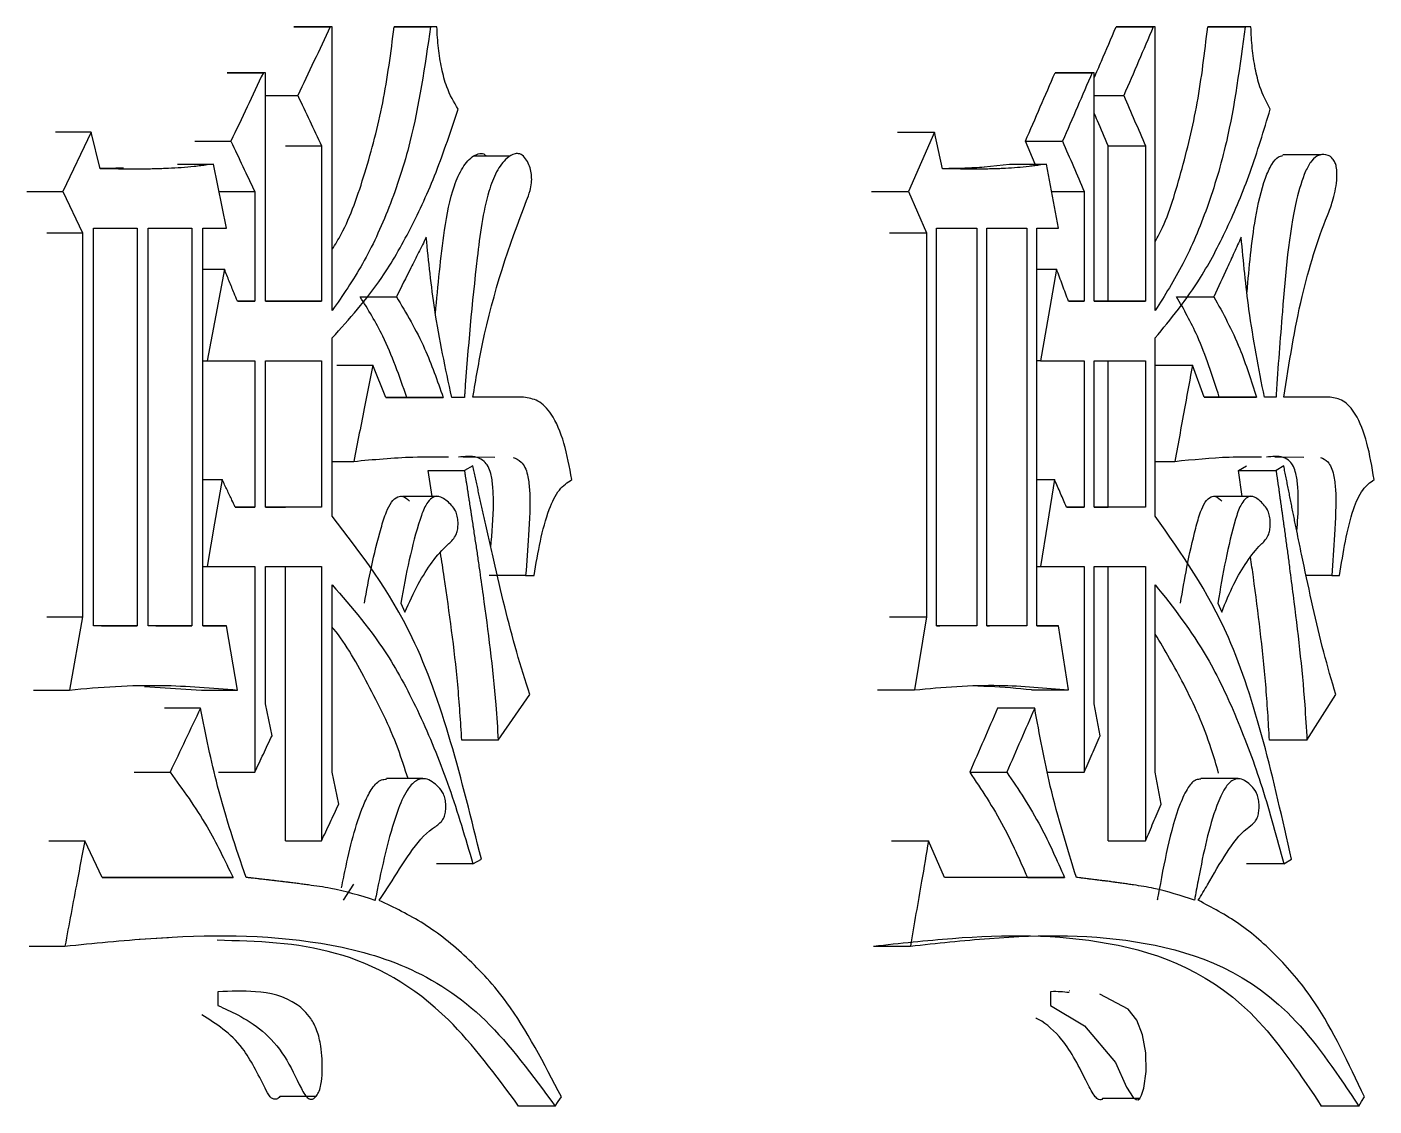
# Model space of a CAD drawing. Header units: millimetres. Extents: x 2451 to 4400, y 944 to 2322.
# Drawn here: x 3336.415 to 3339.601, y 1149.115 to 1151.668 of the extents above; entities that cross this region are included whole.
import ezdxf

# ---------------------------------------------------------------- set-up
doc = ezdxf.new("R2010")
doc.units = ezdxf.units.MM

msp = doc.modelspace()

# ---------------------------------------------------------------- linework, layer by layer
at = {"color": 7, "linetype": 'Continuous', "lineweight": 25}
for p, q in [((3337.0465, 1151.6675), (3337.132, 1151.6675)), ((3337.0516, 1151.6675), (3337.0465, 1151.6675)), ((3337.1371, 1151.6675), (3337.0516, 1151.6675)), ((3337.1371, 1151.6675), (3337.132, 1151.6675)), ((3337.1371, 1150.9969), (3337.1371, 1151.6675)), ((3337.3845, 1151.6676), (3337.2986, 1151.6676)), ((3337.3845, 1151.6676), (3337.3694, 1151.6676)), ((3338.9909, 1151.6676), (3339.079, 1151.6676)), ((3338.9955, 1151.6676), (3338.9909, 1151.6676)), ((3339.0836, 1151.6676), (3338.9955, 1151.6676)), ((3339.0836, 1151.6676), (3339.079, 1151.6676)), ((3339.0836, 1150.9969), (3339.0836, 1151.6676)), ((3339.3097, 1151.6676), (3339.2214, 1151.6676)), ((3339.3097, 1151.6676), (3339.2959, 1151.6676)), ((3336.8939, 1151.5594), (3336.8888, 1151.5594)), ((3336.8889, 1151.5594), (3336.9741, 1151.5594)), ((3336.9793, 1151.5594), (3336.894, 1151.5594)), ((3336.9793, 1151.5594), (3336.9741, 1151.5594)), ((3336.9792, 1151.0185), (3336.9793, 1151.5594)), ((3338.8467, 1151.5594), (3338.9345, 1151.5594)), ((3338.8513, 1151.5594), (3338.8467, 1151.5594)), ((3338.9392, 1151.5594), (3338.8513, 1151.5594)), ((3338.9392, 1151.5594), (3338.9345, 1151.5594)), ((3338.9392, 1151.0185), (3338.9392, 1151.5594)), ((3336.9793, 1151.5053), (3337.0557, 1151.5053)), ((3338.9392, 1151.5053), (3339.0092, 1151.5053)), ((3336.5672, 1151.4187), (3336.4825, 1151.4187)), ((3336.5672, 1151.4187), (3336.4997, 1151.2781)), ((3336.588, 1151.3322), (3336.5672, 1151.4187)), ((3338.4743, 1151.4188), (3338.5617, 1151.4188)), ((3338.5617, 1151.4188), (3338.4997, 1151.2781)), ((3338.5807, 1151.3322), (3338.5617, 1151.4188)), ((3336.8122, 1151.3971), (3336.8974, 1151.3971)), ((3337.0262, 1151.3863), (3337.1117, 1151.3863)), ((3337.1117, 1151.3863), (3337.1117, 1151.0185)), ((3338.7765, 1151.3971), (3338.8642, 1151.3971)), ((3338.7999, 1151.3431), (3338.7765, 1151.3971)), ((3338.9724, 1151.3863), (3339.0604, 1151.3863)), ((3338.9724, 1151.0185), (3338.9724, 1151.3863)), ((3339.0604, 1151.3863), (3339.0604, 1151.0185)), ((3336.7712, 1151.343), (3336.8564, 1151.343)), ((3336.8871, 1151.1916), (3336.8564, 1151.343)), ((3337.5575, 1151.362), (3337.4709, 1151.362)), ((3338.6791, 1151.3368), (3338.7389, 1151.3431)), ((3338.7389, 1151.3431), (3338.8267, 1151.3431)), ((3338.8549, 1151.1916), (3338.8267, 1151.3431)), ((3339.4742, 1151.3648), (3339.3851, 1151.3648)), ((3336.415, 1151.2781), (3336.4997, 1151.2781)), ((3336.4997, 1151.2781), (3336.5465, 1151.1808)), ((3336.8696, 1151.2781), (3336.9537, 1151.2781)), ((3336.9537, 1151.2781), (3336.9537, 1151.0185)), ((3338.4124, 1151.2781), (3338.4997, 1151.2781)), ((3338.4997, 1151.2781), (3338.5426, 1151.1808)), ((3338.8387, 1151.2782), (3338.9158, 1151.2782)), ((3338.9158, 1151.2782), (3338.9158, 1151.0185)), ((3336.4618, 1151.1808), (3336.5465, 1151.1808)), ((3336.5465, 1151.1808), (3336.5465, 1150.2721)), ((3336.5724, 1150.2505), (3336.5724, 1151.1916)), ((3336.5724, 1151.1916), (3336.676, 1151.1916)), ((3336.676, 1151.1916), (3336.676, 1150.2505)), ((3336.7019, 1150.2505), (3336.7019, 1151.1916)), ((3336.7019, 1151.1916), (3336.805, 1151.1916)), ((3336.805, 1151.1916), (3336.805, 1150.2505)), ((3336.8307, 1150.2505), (3336.8307, 1151.1916)), ((3336.8307, 1151.1916), (3336.8871, 1151.1916)), ((3338.5664, 1150.2505), (3338.5664, 1151.1916)), ((3338.5664, 1151.1916), (3338.6614, 1151.1916)), ((3338.6614, 1151.1916), (3338.6614, 1150.2505)), ((3338.6851, 1150.2505), (3338.6851, 1151.1916)), ((3338.6851, 1151.1916), (3338.7796, 1151.1916)), ((3338.7796, 1151.1916), (3338.7796, 1150.2505)), ((3338.8031, 1151.1916), (3338.8549, 1151.1916)), ((3338.8031, 1150.2505), (3338.8031, 1151.1916)), ((3336.8307, 1151.0942), (3336.882, 1151.0942)), ((3338.8031, 1151.0943), (3338.8502, 1151.0943)), ((3336.9537, 1151.0185), (3336.9128, 1151.0185)), ((3336.9128, 1151.0185), (3336.9537, 1151.0185)), ((3337.1117, 1151.0185), (3336.9792, 1151.0185)), ((3336.9792, 1151.0185), (3337.0262, 1151.0185)), ((3337.0262, 1151.0185), (3337.1117, 1151.0185)), ((3338.9158, 1151.0185), (3338.8783, 1151.0185)), ((3338.8783, 1151.0185), (3338.9158, 1151.0185)), ((3339.0604, 1151.0185), (3338.9392, 1151.0185)), ((3338.9392, 1151.0185), (3338.9724, 1151.0185)), ((3338.9724, 1151.0185), (3339.0604, 1151.0185)), ((3337.1371, 1150.5101), (3337.1371, 1150.932)), ((3339.0836, 1150.5101), (3339.0836, 1150.932)), ((3336.8307, 1150.8779), (3336.841, 1150.8779)), ((3336.841, 1150.8779), (3336.9537, 1150.8779)), ((3336.9537, 1150.8779), (3336.9537, 1150.5317)), ((3336.9792, 1150.5317), (3336.9792, 1150.8779)), ((3336.9792, 1150.8779), (3337.1117, 1150.8779)), ((3337.1117, 1150.8779), (3337.1117, 1150.5317)), ((3337.1477, 1150.8671), (3337.2333, 1150.8671)), ((3337.2636, 1150.7913), (3337.2333, 1150.8671)), ((3338.8125, 1150.8779), (3338.8031, 1150.8779)), ((3338.8125, 1150.8779), (3338.9158, 1150.8779)), ((3338.9158, 1150.8779), (3338.9158, 1150.5318)), ((3338.9392, 1150.5318), (3338.9392, 1150.8779)), ((3338.9392, 1150.8779), (3339.0604, 1150.8779)), ((3338.9723, 1150.5318), (3338.9723, 1150.8779)), ((3339.0604, 1150.8779), (3339.0604, 1150.5318)), ((3339.0836, 1150.8671), (3339.1716, 1150.8671)), ((3339.1993, 1150.7914), (3339.1716, 1150.8671)), ((3337.3995, 1150.7913), (3337.2636, 1150.7913)), ((3337.2636, 1150.7913), (3337.3136, 1150.7913)), ((3337.3136, 1150.7913), (3337.3995, 1150.7913)), ((3337.4497, 1150.7913), (3337.4196, 1150.7913)), ((3337.4497, 1150.7913), (3337.4196, 1150.7913)), ((3337.5895, 1150.7914), (3337.4697, 1150.7914)), ((3337.5895, 1150.7914), (3337.5034, 1150.7914)), ((3339.3234, 1150.7914), (3339.1993, 1150.7914)), ((3339.1993, 1150.7914), (3339.2351, 1150.7914)), ((3339.2351, 1150.7914), (3339.3234, 1150.7914)), ((3339.3693, 1150.7914), (3339.3418, 1150.7914)), ((3339.4969, 1150.7914), (3339.3877, 1150.7914)), ((3339.4969, 1150.7914), (3339.4083, 1150.7914)), ((3337.1371, 1150.6399), (3337.1878, 1150.6399)), ((3337.4467, 1150.6508), (3337.5219, 1150.6497)), ((3339.0836, 1150.6399), (3339.1299, 1150.6399)), ((3339.3667, 1150.6508), (3339.4352, 1150.6498)), ((3337.3732, 1150.5569), (3337.3637, 1150.6183)), ((3337.3637, 1150.6183), (3337.4497, 1150.6183)), ((3337.4697, 1150.6291), (3337.4497, 1150.6183)), ((3339.2808, 1150.6183), (3339.2991, 1150.6291)), ((3339.2894, 1150.5569), (3339.2808, 1150.6183)), ((3339.2808, 1150.6183), (3339.3692, 1150.6183)), ((3339.3875, 1150.6291), (3339.3692, 1150.6183)), ((3336.8307, 1150.5966), (3336.8769, 1150.5966)), ((3338.8031, 1150.5967), (3338.8455, 1150.5967)), ((3337.3893, 1150.5569), (3337.3029, 1150.5569)), ((3339.3142, 1150.5569), (3339.2253, 1150.557)), ((3336.9537, 1150.5317), (3336.9076, 1150.5317)), ((3336.9076, 1150.5317), (3336.9537, 1150.5317)), ((3337.1117, 1150.5317), (3336.9792, 1150.5317)), ((3336.9792, 1150.5317), (3337.0262, 1150.5317)), ((3337.1117, 1150.5317), (3337.0262, 1150.5317)), ((3338.9158, 1150.5318), (3338.8736, 1150.5318)), ((3338.8736, 1150.5318), (3338.9158, 1150.5318)), ((3339.0604, 1150.5318), (3338.9392, 1150.5318)), ((3338.9392, 1150.5318), (3338.9723, 1150.5318)), ((3339.0604, 1150.5318), (3338.9723, 1150.5318)), ((3336.8307, 1150.3911), (3336.8409, 1150.3911)), ((3336.8409, 1150.3911), (3336.9537, 1150.3911)), ((3336.9537, 1150.3911), (3336.9537, 1149.9043)), ((3336.9792, 1150.3911), (3337.1117, 1150.3911)), ((3336.9792, 1150.0666), (3336.9792, 1150.3911)), ((3337.0262, 1149.7421), (3337.0262, 1150.3911)), ((3337.1117, 1150.3911), (3337.1117, 1149.7421)), ((3338.8031, 1150.3911), (3338.8125, 1150.3911)), ((3338.8125, 1150.3911), (3338.9158, 1150.3911)), ((3338.9158, 1150.3911), (3338.9158, 1149.9044)), ((3338.9392, 1150.3911), (3339.0604, 1150.3911)), ((3338.9392, 1150.0666), (3338.9392, 1150.3911)), ((3338.9723, 1149.7421), (3338.9723, 1150.3911)), ((3339.0604, 1150.3911), (3339.0604, 1149.7421)), ((3337.5945, 1150.3695), (3337.5084, 1150.3695)), ((3337.5945, 1150.3695), (3337.6143, 1150.3695)), ((3339.5015, 1150.3695), (3339.4409, 1150.3695)), ((3339.5015, 1150.3695), (3339.5196, 1150.3695)), ((3337.1371, 1149.9043), (3337.1371, 1150.3478)), ((3339.0836, 1149.9044), (3339.0836, 1150.3478)), ((3337.2989, 1150.3046), (3337.309, 1150.283)), ((3339.2315, 1150.3047), (3339.2407, 1150.283)), ((3336.4618, 1150.2721), (3336.5465, 1150.2721)), ((3336.5465, 1150.2721), (3336.5153, 1150.099)), ((3338.5426, 1150.2721), (3338.514, 1150.0991)), ((3336.676, 1150.2505), (3336.5724, 1150.2505)), ((3336.5911, 1150.2505), (3336.5724, 1150.2505)), ((3336.5912, 1150.2505), (3336.676, 1150.2505)), ((3336.805, 1150.2505), (3336.7019, 1150.2505)), ((3336.7199, 1150.2505), (3336.7019, 1150.2505)), ((3336.7199, 1150.2505), (3336.805, 1150.2505)), ((3336.8871, 1150.2505), (3336.8307, 1150.2505)), ((3336.8307, 1150.2505), (3336.8871, 1150.2505)), ((3336.9128, 1150.099), (3336.8871, 1150.2505)), ((3338.6614, 1150.2505), (3338.5664, 1150.2505)), ((3338.5664, 1150.2505), (3338.5739, 1150.2505)), ((3338.6614, 1150.2505), (3338.5739, 1150.2505)), ((3338.7796, 1150.2505), (3338.6851, 1150.2505)), ((3338.6851, 1150.2505), (3338.6919, 1150.2505)), ((3338.7796, 1150.2505), (3338.6919, 1150.2505)), ((3338.8548, 1150.2505), (3338.8031, 1150.2505)), ((3338.8031, 1150.2505), (3338.8548, 1150.2505)), ((3338.8783, 1150.0991), (3338.8548, 1150.2505)), ((3336.4306, 1150.099), (3336.5153, 1150.099)), ((3336.6931, 1150.1073), (3336.8275, 1150.099)), ((3336.8275, 1150.099), (3336.9128, 1150.099)), ((3338.4267, 1150.0991), (3338.514, 1150.0991)), ((3338.7905, 1150.0991), (3338.8783, 1150.0991)), ((3337.5296, 1149.9801), (3337.6044, 1150.0882)), ((3339.4423, 1149.9801), (3339.5105, 1150.0883)), ((3336.8255, 1150.0558), (3336.7404, 1150.0558)), ((3338.7984, 1150.0558), (3338.7107, 1150.0558)), ((3337.5296, 1149.9801), (3337.4436, 1149.9801)), ((3339.4423, 1149.9801), (3339.3538, 1149.9801)), ((3336.8684, 1149.9043), (3336.9537, 1149.9043)), ((3337.3517, 1149.8893), (3337.2654, 1149.8893)), ((3339.2799, 1149.8894), (3339.191, 1149.8894)), ((3336.4669, 1149.7421), (3336.5516, 1149.7421)), ((3336.5932, 1149.6555), (3336.5516, 1149.7421)), ((3338.46, 1149.7421), (3338.5473, 1149.7421)), ((3338.5854, 1149.6556), (3338.5473, 1149.7421)), ((3337.4697, 1149.688), (3337.4897, 1149.6988)), ((3339.3875, 1149.688), (3339.4058, 1149.6988)), ((3336.9025, 1149.6555), (3336.5932, 1149.6555)), ((3336.5932, 1149.6555), (3336.8173, 1149.6555)), ((3336.8173, 1149.6555), (3336.9025, 1149.6555)), ((3338.8689, 1149.6556), (3338.5854, 1149.6556)), ((3338.7811, 1149.6556), (3338.5854, 1149.6556)), ((3338.7812, 1149.6556), (3338.8689, 1149.6556)), ((3337.1877, 1149.6393), (3337.1628, 1149.6015)), ((3336.4201, 1149.4932), (3336.5048, 1149.4932)), ((3336.7501, 1149.5131), (3336.6801, 1149.5089)), ((3338.4171, 1149.4932), (3338.5044, 1149.4932)), ((3336.8666, 1149.3851), (3336.8666, 1149.3526)), ((3336.9146, 1149.3869), (3336.9141, 1149.3869)), ((3338.836, 1149.3851), (3338.836, 1149.3526)), ((3338.8806, 1149.387), (3338.88, 1149.387)), ((3337.0141, 1149.1384), (3337.1, 1149.1384)), ((3337.6641, 1149.1148), (3337.5779, 1149.1148)), ((3338.9595, 1149.1333), (3339.048, 1149.1333)), ((3339.5649, 1149.1148), (3339.4763, 1149.1148))]:
    msp.add_line(p, q, dxfattribs=at)
at = {"color": 7, "linetype": 'Continuous', "lineweight": 25, "flags": 128}
for points in [[(3337.2836, 1151.6676), (3337.3121, 1151.6676), (3337.3408, 1151.6676), (3337.3694, 1151.6676)], [(3337.2986, 1151.6676), (3337.2935, 1151.6676), (3337.2902, 1151.6676), (3337.2869, 1151.6676), (3337.2836, 1151.6676)], [(3339.2076, 1151.6676), (3339.2371, 1151.6676), (3339.2959, 1151.6676)], [(3339.2214, 1151.6676), (3339.2167, 1151.6676), (3339.2137, 1151.6676), (3339.2106, 1151.6676), (3339.2076, 1151.6676)], [(3338.4553, 1151.1808), (3338.4989, 1151.1808), (3338.5426, 1151.1808)], [(3338.5426, 1151.1808), (3338.5426, 1150.7265), (3338.5426, 1150.2721)], [(3336.882, 1151.0942), (3336.8615, 1150.9861), (3336.841, 1150.8779)], [(3338.8502, 1151.0943), (3338.8314, 1150.9861), (3338.8125, 1150.8779)], [(3336.8769, 1150.5966), (3336.8589, 1150.4939), (3336.8409, 1150.3911)], [(3338.8455, 1150.5967), (3338.829, 1150.4939), (3338.8125, 1150.3911)], [(3338.4553, 1150.2721), (3338.4771, 1150.2721), (3338.4989, 1150.2721), (3338.5208, 1150.2721), (3338.5426, 1150.2721)], [(3336.9946, 1149.9909), (3336.9869, 1150.0287), (3336.9792, 1150.0666)], [(3338.9532, 1149.9909), (3338.9462, 1150.0288), (3338.9392, 1150.0666)], [(3336.6685, 1149.9043), (3336.6899, 1149.9043), (3336.7114, 1149.9043), (3336.7535, 1149.9043)], [(3337.1523, 1149.8286), (3337.1447, 1149.8665), (3337.1371, 1149.9043)], [(3338.6448, 1149.9043), (3338.6669, 1149.9043), (3338.689, 1149.9043), (3338.7324, 1149.9043)], [(3338.8279, 1149.9044), (3338.8501, 1149.9044), (3338.8723, 1149.9044), (3338.9158, 1149.9044)], [(3339.0975, 1149.8286), (3339.0905, 1149.8665), (3339.0836, 1149.9044)], [(3337.0262, 1149.7421), (3337.0476, 1149.7421), (3337.0689, 1149.7421), (3337.0903, 1149.7421), (3337.1117, 1149.7421)], [(3338.9723, 1149.7421), (3338.9946, 1149.7421), (3339.0168, 1149.7421), (3339.0604, 1149.7421)], [(3337.4697, 1149.688), (3337.4342, 1149.688), (3337.409, 1149.688), (3337.3837, 1149.688)], [(3339.3875, 1149.688), (3339.351, 1149.688), (3339.3251, 1149.688), (3339.2991, 1149.688)], [(3338.836, 1149.3526), (3338.9162, 1149.3044), (3338.9892, 1149.2178), (3339.0156, 1149.1591), (3339.0312, 1149.1352), (3339.0386, 1149.13), (3339.043, 1149.1298), (3339.0472, 1149.1329), (3339.0514, 1149.1402), (3339.0565, 1149.1571), (3339.0617, 1149.1963), (3339.0611, 1149.2406), (3339.0531, 1149.2836), (3339.0396, 1149.3177), (3339.0196, 1149.3442), (3338.9524, 1149.3794), (3338.9524, 1149.3794)], [(3337.6641, 1149.1148), (3337.6715, 1149.1255), (3337.6789, 1149.1363)], [(3339.5649, 1149.1148), (3339.5717, 1149.1256), (3339.5784, 1149.1363)]]:
    msp.add_lwpolyline(points, dxfattribs=at)
at = {"color": 7, "linetype": 'Continuous', "lineweight": 25}
for points, knots in [([(3337.132, 1151.6675), (3337.1193, 1151.6405), (3337.0939, 1151.5864), (3337.0685, 1151.5323), (3337.0557, 1151.5053)], [0, 0, 0, 0, 0.499999, 1, 1, 1, 1]), ([(3337.3694, 1151.6676), (3337.356, 1151.5747), (3337.334, 1151.4227), (3337.2734, 1151.2385), (3337.2111, 1151.1036), (3337.1616, 1151.0323), (3337.1371, 1150.9969)], [0, 0, 0, 0, 0.347456, 0.568585, 0.785979, 1, 1, 1, 1]), ([(3337.1371, 1151.1415), (3337.1443, 1151.1532), (3337.1756, 1151.2038), (3337.2161, 1151.3224), (3337.26, 1151.4864), (3337.2757, 1151.6069), (3337.2836, 1151.6676)], [0, 0, 0, 0, 0.089873, 0.388521, 0.692316, 1, 1, 1, 1]), ([(3337.4346, 1151.4729), (3337.425, 1151.4894), (3337.4089, 1151.5169), (3337.3953, 1151.5693), (3337.3872, 1151.6172), (3337.3854, 1151.6507), (3337.3845, 1151.6676)], [0, 0, 0, 0, 0.330678, 0.55099, 0.77457, 1, 1, 1, 1]), ([(3338.9392, 1151.5471), (3338.9448, 1151.5602), (3338.9621, 1151.6004), (3338.9793, 1151.6405), (3338.9909, 1151.6676)], [0, 0, 0, 0, 0.326762, 1, 1, 1, 1]), ([(3339.079, 1151.6676), (3339.0673, 1151.6405), (3339.0441, 1151.5865), (3339.0208, 1151.5324), (3339.0092, 1151.5053)], [0, 0, 0, 0, 0.5, 1, 1, 1, 1]), ([(3339.2959, 1151.6676), (3339.2837, 1151.5747), (3339.2636, 1151.4227), (3339.2082, 1151.2385), (3339.1513, 1151.1037), (3339.106, 1151.0323), (3339.0836, 1150.9969)], [0, 0, 0, 0, 0.347456, 0.568585, 0.785979, 1, 1, 1, 1]), ([(3339.0836, 1151.1598), (3339.0868, 1151.1656), (3339.1118, 1151.2107), (3339.1458, 1151.3228), (3339.1862, 1151.4863), (3339.2004, 1151.6069), (3339.2076, 1151.6676)], [0, 0, 0, 0, 0.046421, 0.359328, 0.677626, 1, 1, 1, 1]), ([(3339.3555, 1151.4729), (3339.3467, 1151.4894), (3339.332, 1151.517), (3339.3196, 1151.5694), (3339.3122, 1151.6172), (3339.3106, 1151.6507), (3339.3097, 1151.6676)], [0, 0, 0, 0, 0.330678, 0.55099, 0.77457, 1, 1, 1, 1]), ([(3336.9741, 1151.5594), (3336.9614, 1151.5323), (3336.9358, 1151.4782), (3336.9102, 1151.4242), (3336.8974, 1151.3971)], [0, 0, 0, 0, 0.499999, 1, 1, 1, 1]), ([(3338.7765, 1151.3971), (3338.7882, 1151.4242), (3338.8116, 1151.4783), (3338.835, 1151.5324), (3338.8467, 1151.5594)], [0, 0, 0, 0, 0.499999, 1, 1, 1, 1]), ([(3338.9345, 1151.5594), (3338.9228, 1151.5324), (3338.8994, 1151.4783), (3338.876, 1151.4242), (3338.8642, 1151.3971)], [0, 0, 0, 0, 0.5, 1, 1, 1, 1]), ([(3337.0557, 1151.5053), (3337.0651, 1151.4855), (3337.0837, 1151.4458), (3337.1024, 1151.4061), (3337.1117, 1151.3863)], [0, 0, 0, 0, 0.5, 1, 1, 1, 1]), ([(3339.0092, 1151.5053), (3339.0177, 1151.4855), (3339.0348, 1151.4458), (3339.0519, 1151.4062), (3339.0604, 1151.3863)], [0, 0, 0, 0, 0.500001, 1, 1, 1, 1]), ([(3337.1371, 1150.932), (3337.1772, 1150.9765), (3337.2437, 1151.0504), (3337.3236, 1151.1889), (3337.3846, 1151.322), (3337.4179, 1151.4224), (3337.4346, 1151.4729)], [0, 0, 0, 0, 0.3338091, 0.553089, 0.7752188, 1, 1, 1, 1]), ([(3339.0836, 1150.932), (3339.1203, 1150.9766), (3339.1811, 1151.0504), (3339.2541, 1151.1889), (3339.3099, 1151.3221), (3339.3402, 1151.4224), (3339.3555, 1151.4729)], [0, 0, 0, 0, 0.333809, 0.553089, 0.775219, 1, 1, 1, 1]), ([(3338.9724, 1151.3863), (3338.9638, 1151.4062), (3338.9528, 1151.4319), (3338.9417, 1151.4577), (3338.9392, 1151.4636)], [0, 0, 0, 0, 0.770201, 1, 1, 1, 1]), ([(3336.8974, 1151.3971), (3336.9068, 1151.3773), (3336.9256, 1151.3376), (3336.9443, 1151.298), (3336.9537, 1151.2781)], [0, 0, 0, 0, 0.4999996, 1, 1, 1, 1]), ([(3337.3813, 1150.9901), (3337.3873, 1151.0559), (3337.3968, 1151.159), (3337.4183, 1151.2786), (3337.4446, 1151.3368), (3337.4666, 1151.3615), (3337.4851, 1151.3688), (3337.4959, 1151.3683), (3337.5007, 1151.3632), (3337.5018, 1151.362)], [0, 0, 0, 0, 0.408456, 0.640664, 0.758053, 0.875774, 0.935445, 0.984313, 1, 1, 1, 1]), ([(3338.8642, 1151.3971), (3338.8728, 1151.3773), (3338.89, 1151.3376), (3338.9072, 1151.298), (3338.9158, 1151.2782)], [0, 0, 0, 0, 0.500001, 1, 1, 1, 1]), ([(3336.8564, 1151.343), (3336.8462, 1151.3417), (3336.831, 1151.3397), (3336.7954, 1151.3356), (3336.7673, 1151.3336), (3336.7418, 1151.3325), (3336.7342, 1151.3322), (3336.7265, 1151.332), (3336.7188, 1151.3318), (3336.7111, 1151.3316), (3336.7035, 1151.3314), (3336.6958, 1151.3313), (3336.6856, 1151.3313), (3336.6753, 1151.3312), (3336.6651, 1151.3312), (3336.6574, 1151.3313), (3336.651, 1151.3313), (3336.6458, 1151.3314), (3336.6407, 1151.3314), (3336.6356, 1151.3315), (3336.6305, 1151.3315), (3336.6266, 1151.3316), (3336.6228, 1151.3316), (3336.6189, 1151.3317), (3336.6151, 1151.3318), (3336.6112, 1151.3318), (3336.6074, 1151.3319), (3336.6035, 1151.3319), (3336.5997, 1151.332), (3336.5945, 1151.3321), (3336.5906, 1151.3322), (3336.588, 1151.3322)], [0, 0, 0, 0, 0.114246, 0.171369, 0.39989, 0.428452, 0.457013, 0.485575, 0.514136, 0.542697, 0.571259, 0.59982, 0.628382, 0.685505, 0.714066, 0.742627, 0.771189, 0.785469, 0.79975, 0.828312, 0.842592, 0.856873, 0.871154, 0.885434, 0.899715, 0.913996, 0.928276, 0.942557, 0.956838, 0.971119, 1, 1, 1, 1]), ([(3337.4697, 1150.7914), (3337.4768, 1150.8339), (3337.505, 1151.0021), (3337.5586, 1151.1598), (3337.6047, 1151.2771), (3337.6088, 1151.2973), (3337.6089, 1151.3148), (3337.6062, 1151.331), (3337.6007, 1151.3466), (3337.5922, 1151.3603), (3337.5811, 1151.3683), (3337.5665, 1151.3684), (3337.5469, 1151.3563), (3337.5246, 1151.3269), (3337.4958, 1151.2497), (3337.4723, 1151.0685), (3337.4578, 1150.905), (3337.4499, 1150.7944), (3337.4497, 1150.7913)], [0, 0, 0, 0, 0.099165, 0.391823, 0.413047, 0.4272, 0.439104, 0.450968, 0.464473, 0.480605, 0.498238, 0.5147, 0.543399, 0.586336, 0.629267, 0.752496, 0.993107, 1, 1, 1, 1]), ([(3338.8267, 1151.3431), (3338.8175, 1151.3417), (3338.8036, 1151.3397), (3338.7714, 1151.3357), (3338.7459, 1151.3337), (3338.7228, 1151.3326), (3338.7158, 1151.3323), (3338.7088, 1151.332), (3338.7019, 1151.3318), (3338.6926, 1151.3316), (3338.6833, 1151.3314), (3338.674, 1151.3313), (3338.6671, 1151.3313), (3338.6601, 1151.3313), (3338.6531, 1151.3313), (3338.6461, 1151.3313), (3338.6403, 1151.3313), (3338.6357, 1151.3314), (3338.6322, 1151.3314), (3338.6287, 1151.3314), (3338.6252, 1151.3315), (3338.6217, 1151.3315), (3338.6182, 1151.3316), (3338.6147, 1151.3316), (3338.61, 1151.3317), (3338.6054, 1151.3318), (3338.6007, 1151.3319), (3338.5972, 1151.3319), (3338.5937, 1151.332), (3338.5902, 1151.3321), (3338.5859, 1151.3321), (3338.5827, 1151.3322), (3338.5807, 1151.3322)], [0, 0, 0, 0, 0.113118, 0.169677, 0.395941, 0.424221, 0.4525, 0.480779, 0.509059, 0.537338, 0.593897, 0.622177, 0.650456, 0.678735, 0.707015, 0.735294, 0.763573, 0.777713, 0.791853, 0.805993, 0.820132, 0.834272, 0.848412, 0.862551, 0.876691, 0.90497, 0.91911, 0.93325, 0.947389, 0.961529, 0.975669, 1, 1, 1, 1]), ([(3339.3008, 1151.0405), (3339.3058, 1151.0992), (3339.3139, 1151.1938), (3339.3372, 1151.2955), (3339.3577, 1151.3426), (3339.3725, 1151.3607), (3339.3818, 1151.3627), (3339.3852, 1151.3634)], [0, 0, 0, 0, 0.454474, 0.731259, 0.84685, 0.944624, 1, 1, 1, 1]), ([(3339.3877, 1150.7914), (3339.4003, 1150.8726), (3339.4242, 1151.0271), (3339.4714, 1151.1744), (3339.5047, 1151.2568), (3339.5122, 1151.2922), (3339.5137, 1151.3211), (3339.5124, 1151.3361), (3339.5086, 1151.3484), (3339.5019, 1151.3584), (3339.4896, 1151.3663), (3339.4722, 1151.3667), (3339.4533, 1151.3534), (3339.4337, 1151.3176), (3339.4008, 1151.204), (3339.3863, 1151.0181), (3339.3734, 1150.8615), (3339.3695, 1150.7937), (3339.3693, 1150.7914)], [0, 0, 0, 0, 0.188824, 0.359425, 0.391174, 0.431004, 0.443042, 0.4552, 0.463942, 0.475035, 0.493349, 0.52466, 0.556942, 0.585534, 0.64557, 0.848774, 0.994709, 1, 1, 1, 1]), ([(3336.6437, 1151.3338), (3336.6272, 1151.3332), (3336.609, 1151.3326), (3336.5899, 1151.3325), (3336.5879, 1151.3324)], [0, 0, 0, 0, 0.900372, 1, 1, 1, 1]), ([(3338.6794, 1151.3357), (3338.6717, 1151.3352), (3338.6521, 1151.3338), (3338.6136, 1151.3324), (3338.5909, 1151.3323), (3338.5817, 1151.3322)], [0, 0, 0, 0, 0.27763, 0.704747, 1, 1, 1, 1]), ([(3337.3593, 1151.17), (3337.3533, 1151.1579), (3337.3412, 1151.1338), (3337.3177, 1151.0869), (3337.3003, 1151.0521), (3337.2888, 1151.0293)], [0, 0, 0, 0, 0.25711, 0.51422, 1, 1, 1, 1]), ([(3337.4196, 1150.7913), (3337.4049, 1150.8598), (3337.3786, 1150.9823), (3337.3653, 1151.1125), (3337.3593, 1151.17)], [0, 0, 0, 0, 0.5585499, 1, 1, 1, 1]), ([(3339.2868, 1151.17), (3339.2812, 1151.1579), (3339.2702, 1151.1338), (3339.2488, 1151.087), (3339.2328, 1151.0521), (3339.2223, 1151.0294)], [0, 0, 0, 0, 0.25711, 0.51422, 1, 1, 1, 1]), ([(3339.3418, 1150.7914), (3339.3284, 1150.8598), (3339.3044, 1150.9824), (3339.2922, 1151.1125), (3339.2868, 1151.17)], [0, 0, 0, 0, 0.55855, 1, 1, 1, 1]), ([(3336.9128, 1151.0185), (3336.9102, 1151.0248), (3336.9038, 1151.0406), (3336.8935, 1151.0658), (3336.8859, 1151.0848), (3336.882, 1151.0942)], [0, 0, 0, 0, 0.250001, 0.625, 1, 1, 1, 1]), ([(3338.8783, 1151.0185), (3338.8736, 1151.0312), (3338.8642, 1151.0564), (3338.8548, 1151.0816), (3338.8502, 1151.0943)], [0, 0, 0, 0, 0.500001, 1, 1, 1, 1]), ([(3337.2031, 1151.0293), (3337.2103, 1151.0293), (3337.2248, 1151.0293), (3337.2533, 1151.0293), (3337.2747, 1151.0293), (3337.2888, 1151.0293)], [0, 0, 0, 0, 0.2525093, 0.5050093, 1, 1, 1, 1]), ([(3337.3136, 1150.7913), (3337.2959, 1150.8416), (3337.2645, 1150.9306), (3337.2217, 1150.9994), (3337.2031, 1151.0293)], [0, 0, 0, 0, 0.56494, 1, 1, 1, 1]), ([(3337.2888, 1151.0293), (3337.3122, 1150.9902), (3337.3543, 1150.9197), (3337.3856, 1150.8309), (3337.3995, 1150.7913)], [0, 0, 0, 0, 0.5551112, 1, 1, 1, 1]), ([(3339.1341, 1151.0293), (3339.1415, 1151.0293), (3339.1564, 1151.0293), (3339.1858, 1151.0293), (3339.2078, 1151.0293), (3339.2223, 1151.0293)], [0, 0, 0, 0, 0.252509, 0.505009, 1, 1, 1, 1]), ([(3339.2351, 1150.7914), (3339.2189, 1150.8417), (3339.1902, 1150.9306), (3339.1511, 1150.9994), (3339.1341, 1151.0293)], [0, 0, 0, 0, 0.5649403, 1, 1, 1, 1]), ([(3339.2223, 1151.0293), (3339.2437, 1150.9902), (3339.2821, 1150.9198), (3339.3107, 1150.8309), (3339.3234, 1150.7914)], [0, 0, 0, 0, 0.555111, 1, 1, 1, 1]), ([(3337.2333, 1150.8671), (3337.227, 1150.8357), (3337.2163, 1150.7821), (3337.2011, 1150.7064), (3337.1922, 1150.6621), (3337.1878, 1150.6399)], [0, 0, 0, 0, 0.414509, 0.7072526, 1, 1, 1, 1]), ([(3339.1716, 1150.8671), (3339.1658, 1150.8357), (3339.156, 1150.7822), (3339.1421, 1150.7064), (3339.134, 1150.6621), (3339.1299, 1150.6399)], [0, 0, 0, 0, 0.414509, 0.707253, 1, 1, 1, 1]), ([(3337.7037, 1150.5966), (3337.6984, 1150.6262), (3337.6878, 1150.6844), (3337.6596, 1150.7512), (3337.6244, 1150.7868), (3337.601, 1150.7898), (3337.5895, 1150.7914)], [0, 0, 0, 0, 0.291567, 0.574035, 0.788626, 1, 1, 1, 1]), ([(3339.601, 1150.5967), (3339.5962, 1150.6262), (3339.5866, 1150.6844), (3339.5609, 1150.7512), (3339.5287, 1150.7868), (3339.5074, 1150.7899), (3339.4969, 1150.7914)], [0, 0, 0, 0, 0.291567, 0.574035, 0.788626, 1, 1, 1, 1]), ([(3337.1878, 1150.6399), (3337.2345, 1150.6443), (3337.3095, 1150.6513), (3337.3839, 1150.6508), (3337.4119, 1150.6506)], [0, 0, 0, 0, 0.623723, 1, 1, 1, 1]), ([(3337.5122, 1150.4358), (3337.5152, 1150.4709), (3337.5194, 1150.5189), (3337.5176, 1150.5783), (3337.5135, 1150.6085), (3337.5059, 1150.6289), (3337.4947, 1150.6429), (3337.4711, 1150.6539), (3337.4505, 1150.6515), (3337.4359, 1150.6498)], [0, 0, 0, 0, 0.312499, 0.427886, 0.522756, 0.584075, 0.645392, 0.74882, 1, 1, 1, 1]), ([(3337.5649, 1150.6491), (3337.5715, 1150.6466), (3337.5817, 1150.6428), (3337.5933, 1150.6266), (3337.6005, 1150.6042), (3337.6067, 1150.5495), (3337.6013, 1150.4689), (3337.5967, 1150.4012), (3337.5945, 1150.3695)], [0, 0, 0, 0, 0.12079, 0.187477, 0.254407, 0.362664, 0.701018, 1, 1, 1, 1]), ([(3339.1299, 1150.6399), (3339.1728, 1150.6443), (3339.2413, 1150.6513), (3339.3093, 1150.6508), (3339.3348, 1150.6506)], [0, 0, 0, 0, 0.6252274, 1, 1, 1, 1]), ([(3339.4184, 1150.4746), (3339.4201, 1150.4968), (3339.4227, 1150.532), (3339.4213, 1150.5783), (3339.4175, 1150.6085), (3339.4106, 1150.6289), (3339.4004, 1150.6429), (3339.3788, 1150.6539), (3339.36, 1150.6515), (3339.3467, 1150.6498)], [0, 0, 0, 0, 0.223428, 0.353766, 0.460927, 0.53019, 0.599453, 0.71628, 1, 1, 1, 1]), ([(3339.4744, 1150.6492), (3339.4804, 1150.6467), (3339.4897, 1150.6429), (3339.5003, 1150.6267), (3339.5069, 1150.6044), (3339.5126, 1150.5501), (3339.5077, 1150.4695), (3339.5035, 1150.4017), (3339.5015, 1150.3695)], [0, 0, 0, 0, 0.120528, 0.187177, 0.25408, 0.361766, 0.697149, 1, 1, 1, 1]), ([(3337.4497, 1150.6183), (3337.4501, 1150.6156), (3337.4509, 1150.6103), (3337.4521, 1150.6024), (3337.4534, 1150.5945), (3337.455, 1150.5839), (3337.4567, 1150.5733), (3337.4583, 1150.5627), (3337.4595, 1150.5547), (3337.4612, 1150.5441), (3337.4628, 1150.5335), (3337.4645, 1150.5229), (3337.4657, 1150.515), (3337.4673, 1150.5044), (3337.4689, 1150.4938), (3337.4709, 1150.4805), (3337.4729, 1150.4672), (3337.4753, 1150.4513), (3337.4785, 1150.43), (3337.4816, 1150.4088), (3337.487, 1150.3715), (3337.5025, 1150.2592), (3337.5206, 1150.1243), (3337.5279, 1150.0082), (3337.5296, 1149.9801)], [0, 0, 0, 0, 0.012619, 0.025237, 0.037856, 0.050474, 0.075711, 0.08833, 0.100948, 0.113567, 0.138804, 0.151422, 0.164041, 0.176659, 0.201896, 0.214515, 0.239752, 0.264989, 0.290226, 0.3407, 0.365937, 0.466887, 0.870929, 1, 1, 1, 1]), ([(3337.6044, 1150.0882), (3337.5938, 1150.1214), (3337.5613, 1150.2229), (3337.5338, 1150.3417), (3337.5137, 1150.4292), (3337.5095, 1150.4477), (3337.5053, 1150.4662), (3337.5017, 1150.4824), (3337.4986, 1150.4964), (3337.4971, 1150.5033), (3337.495, 1150.5126), (3337.493, 1150.5219), (3337.4909, 1150.5312), (3337.4894, 1150.5382), (3337.4874, 1150.5475), (3337.4853, 1150.5568), (3337.4833, 1150.5661), (3337.4818, 1150.5731), (3337.4798, 1150.5824), (3337.4778, 1150.5918), (3337.4757, 1150.6011), (3337.4742, 1150.6081), (3337.4722, 1150.6174), (3337.4707, 1150.6244), (3337.4697, 1150.6291)], [0, 0, 0, 0, 0.194919, 0.596792, 0.647185, 0.672381, 0.697577, 0.74797, 0.760568, 0.773166, 0.785764, 0.81096, 0.823558, 0.836156, 0.848754, 0.873951, 0.886549, 0.899147, 0.911745, 0.936941, 0.949539, 0.962137, 0.974736, 1, 1, 1, 1]), ([(3339.3692, 1150.6183), (3339.3696, 1150.6157), (3339.3704, 1150.6104), (3339.3715, 1150.6024), (3339.3726, 1150.5945), (3339.3741, 1150.5839), (3339.3757, 1150.5733), (3339.3772, 1150.5627), (3339.3783, 1150.5548), (3339.3798, 1150.5442), (3339.3813, 1150.5336), (3339.3828, 1150.523), (3339.3839, 1150.515), (3339.3854, 1150.5044), (3339.3868, 1150.4938), (3339.3887, 1150.4805), (3339.3905, 1150.4673), (3339.3927, 1150.4513), (3339.3956, 1150.4301), (3339.3984, 1150.4088), (3339.4033, 1150.3715), (3339.4175, 1150.2593), (3339.434, 1150.1243), (3339.4407, 1150.0082), (3339.4423, 1149.9801)], [0, 0, 0, 0, 0.012619, 0.025237, 0.037856, 0.050474, 0.075711, 0.08833, 0.100948, 0.113567, 0.138804, 0.151422, 0.164041, 0.176659, 0.201896, 0.214515, 0.239752, 0.264989, 0.290226, 0.3407, 0.365937, 0.466887, 0.870929, 1, 1, 1, 1]), ([(3339.5105, 1150.0883), (3339.5008, 1150.1214), (3339.4711, 1150.2229), (3339.4461, 1150.3418), (3339.4277, 1150.4292), (3339.4239, 1150.4477), (3339.4201, 1150.4662), (3339.4168, 1150.4825), (3339.414, 1150.4964), (3339.4125, 1150.5034), (3339.4107, 1150.5127), (3339.4088, 1150.522), (3339.4069, 1150.5313), (3339.4055, 1150.5382), (3339.4037, 1150.5475), (3339.4018, 1150.5569), (3339.4, 1150.5662), (3339.3986, 1150.5732), (3339.3968, 1150.5825), (3339.3949, 1150.5918), (3339.3931, 1150.6011), (3339.3917, 1150.6081), (3339.3898, 1150.6174), (3339.3885, 1150.6245), (3339.3875, 1150.6291)], [0, 0, 0, 0, 0.194919, 0.596792, 0.647185, 0.672381, 0.697577, 0.74797, 0.760568, 0.773166, 0.785764, 0.81096, 0.823558, 0.836156, 0.848754, 0.873951, 0.886549, 0.899147, 0.911745, 0.936941, 0.949539, 0.962137, 0.974736, 1, 1, 1, 1]), ([(3336.9076, 1150.5317), (3336.9051, 1150.5371), (3336.8987, 1150.5507), (3336.8884, 1150.5723), (3336.8807, 1150.5885), (3336.8769, 1150.5966)], [0, 0, 0, 0, 0.250001, 0.625, 1, 1, 1, 1]), ([(3337.6143, 1150.3695), (3337.6237, 1150.4246), (3337.6366, 1150.5006), (3337.6725, 1150.5764), (3337.6934, 1150.59), (3337.7037, 1150.5966)], [0, 0, 0, 0, 0.572071, 0.789697, 1, 1, 1, 1]), ([(3338.8736, 1150.5318), (3338.8689, 1150.5426), (3338.8595, 1150.5642), (3338.8501, 1150.5858), (3338.8455, 1150.5967)], [0, 0, 0, 0, 0.500001, 1, 1, 1, 1]), ([(3339.5196, 1150.3695), (3339.5281, 1150.4246), (3339.5398, 1150.5006), (3339.5726, 1150.5764), (3339.5917, 1150.59), (3339.601, 1150.5967)], [0, 0, 0, 0, 0.5720712, 0.7896972, 1, 1, 1, 1]), ([(3337.2132, 1150.3046), (3337.2184, 1150.333), (3337.2297, 1150.3937), (3337.2475, 1150.4656), (3337.2632, 1150.5177), (3337.2765, 1150.5448), (3337.2905, 1150.5568), (3337.306, 1150.5583), (3337.3148, 1150.5505), (3337.3201, 1150.5459)], [0, 0, 0, 0, 0.2520478, 0.5373072, 0.6651254, 0.7544799, 0.8445199, 0.9076679, 1, 1, 1, 1]), ([(3337.309, 1150.283), (3337.3192, 1150.3059), (3337.3387, 1150.3496), (3337.3731, 1150.4032), (3337.4033, 1150.4383), (3337.4256, 1150.456), (3337.4329, 1150.4737), (3337.4347, 1150.4862), (3337.4347, 1150.4999), (3337.4324, 1150.5138), (3337.4266, 1150.5279), (3337.4136, 1150.5421), (3337.3984, 1150.5548), (3337.3815, 1150.5587), (3337.3689, 1150.551), (3337.3554, 1150.5337), (3337.3381, 1150.4844), (3337.3182, 1150.4072), (3337.3054, 1150.339), (3337.2989, 1150.3046)], [0, 0, 0, 0, 0.117411, 0.224515, 0.331514, 0.385099, 0.401502, 0.417942, 0.434593, 0.453955, 0.473463, 0.503457, 0.565825, 0.597867, 0.629903, 0.663788, 0.718191, 0.858064, 1, 1, 1, 1]), ([(3339.1433, 1150.3046), (3339.1481, 1150.3331), (3339.1584, 1150.3937), (3339.1747, 1150.4656), (3339.189, 1150.5178), (3339.2011, 1150.5448), (3339.214, 1150.5569), (3339.2282, 1150.5583), (3339.2365, 1150.5504), (3339.2414, 1150.5456)], [0, 0, 0, 0, 0.251355, 0.535833, 0.663298, 0.752407, 0.8422, 0.905175, 1, 1, 1, 1]), ([(3339.2407, 1150.283), (3339.25, 1150.3059), (3339.2679, 1150.3496), (3339.2994, 1150.4033), (3339.3269, 1150.4383), (3339.3473, 1150.456), (3339.3539, 1150.4737), (3339.3556, 1150.4862), (3339.3556, 1150.4999), (3339.3535, 1150.5138), (3339.3482, 1150.5279), (3339.3363, 1150.5421), (3339.3225, 1150.5548), (3339.307, 1150.5587), (3339.2955, 1150.551), (3339.2831, 1150.5338), (3339.2674, 1150.4845), (3339.2492, 1150.4072), (3339.2374, 1150.339), (3339.2315, 1150.3047)], [0, 0, 0, 0, 0.117411, 0.224514, 0.331514, 0.385099, 0.401502, 0.417942, 0.434593, 0.453955, 0.473463, 0.503457, 0.565822, 0.597864, 0.6299, 0.663784, 0.718184, 0.85806, 1, 1, 1, 1]), ([(3337.4897, 1149.6988), (3337.4433, 1149.8872), (3337.3618, 1150.2187), (3337.2048, 1150.4223), (3337.1371, 1150.5101)], [0, 0, 0, 0, 0.568507, 1, 1, 1, 1]), ([(3339.4058, 1149.6988), (3339.3635, 1149.8873), (3339.289, 1150.2188), (3339.1455, 1150.4223), (3339.0836, 1150.5101)], [0, 0, 0, 0, 0.568507, 1, 1, 1, 1]), ([(3337.4436, 1149.9801), (3337.4407, 1150.0241), (3337.4322, 1150.1548), (3337.4113, 1150.3015), (3337.3961, 1150.4046), (3337.3932, 1150.4238)], [0, 0, 0, 0, 0.292158, 0.868127, 1, 1, 1, 1]), ([(3339.3538, 1149.9801), (3339.3511, 1150.0241), (3339.3433, 1150.1548), (3339.3248, 1150.298), (3339.3113, 1150.3976), (3339.3092, 1150.4133)], [0, 0, 0, 0, 0.299395, 0.889632, 1, 1, 1, 1]), ([(3337.1371, 1150.3478), (3337.1835, 1150.2943), (3337.2605, 1150.2054), (3337.3493, 1150.0339), (3337.4159, 1149.8701), (3337.4517, 1149.7489), (3337.4697, 1149.688)], [0, 0, 0, 0, 0.333002, 0.552476, 0.774971, 1, 1, 1, 1]), ([(3339.0836, 1150.3478), (3339.126, 1150.2943), (3339.1965, 1150.2054), (3339.2776, 1150.0339), (3339.3384, 1149.8702), (3339.3711, 1149.749), (3339.3875, 1149.688)], [0, 0, 0, 0, 0.333002, 0.552476, 0.774971, 1, 1, 1, 1]), ([(3337.3163, 1149.8893), (3337.3087, 1149.9131), (3337.2824, 1149.9955), (3337.2221, 1150.1128), (3337.1695, 1150.2094), (3337.1382, 1150.246), (3337.1371, 1150.2473)], [0, 0, 0, 0, 0.167036, 0.578659, 0.984572, 1, 1, 1, 1]), ([(3339.2335, 1149.9025), (3339.2278, 1149.9218), (3339.2049, 1149.9994), (3339.1546, 1150.1116), (3339.1064, 1150.193), (3339.0836, 1150.2314)], [0, 0, 0, 0, 0.148146, 0.597312, 1, 1, 1, 1]), ([(3336.5153, 1150.099), (3336.5517, 1150.1023), (3336.6247, 1150.1088), (3336.7575, 1150.1118), (3336.8531, 1150.104), (3336.9128, 1150.099)], [0, 0, 0, 0, 0.273666, 0.547375, 1, 1, 1, 1]), ([(3338.514, 1150.0991), (3338.5474, 1150.1023), (3338.6144, 1150.1088), (3338.7361, 1150.1119), (3338.8237, 1150.104), (3338.8783, 1150.0991)], [0, 0, 0, 0, 0.273667, 0.547376, 1, 1, 1, 1]), ([(3338.7905, 1150.0991), (3338.7576, 1150.1025), (3338.7156, 1150.1068), (3338.6733, 1150.1077), (3338.6643, 1150.1079)], [0, 0, 0, 0, 0.7854, 1, 1, 1, 1]), ([(3336.8255, 1150.0558), (3336.8135, 1150.0305), (3336.7895, 1149.98), (3336.7655, 1149.9296), (3336.7535, 1149.9043)], [0, 0, 0, 0, 0.500003, 1, 1, 1, 1]), ([(3336.9332, 1149.6555), (3336.9092, 1149.7261), (3336.8663, 1149.8527), (3336.838, 1149.9935), (3336.8255, 1150.0558)], [0, 0, 0, 0, 0.5578888, 1, 1, 1, 1]), ([(3338.7107, 1150.0558), (3338.6998, 1150.0306), (3338.6778, 1149.9801), (3338.6558, 1149.9296), (3338.6448, 1149.9043)], [0, 0, 0, 0, 0.500002, 1, 1, 1, 1]), ([(3338.7984, 1150.0558), (3338.7874, 1150.0306), (3338.7654, 1149.9801), (3338.7434, 1149.9296), (3338.7324, 1149.9043)], [0, 0, 0, 0, 0.499997, 1, 1, 1, 1]), ([(3338.897, 1149.6556), (3338.8751, 1149.7262), (3338.8357, 1149.8527), (3338.8099, 1149.9935), (3338.7984, 1150.0558)], [0, 0, 0, 0, 0.557889, 1, 1, 1, 1]), ([(3336.9537, 1149.9043), (3336.9605, 1149.9187), (3336.9741, 1149.9476), (3336.9877, 1149.9764), (3336.9946, 1149.9909)], [0, 0, 0, 0, 0.499999, 1, 1, 1, 1]), ([(3338.9158, 1149.9044), (3338.922, 1149.9188), (3338.9345, 1149.9476), (3338.947, 1149.9765), (3338.9532, 1149.9909)], [0, 0, 0, 0, 0.499999, 1, 1, 1, 1]), ([(3336.7535, 1149.9043), (3336.7836, 1149.8633), (3336.8377, 1149.7897), (3336.8826, 1149.6968), (3336.9025, 1149.6555)], [0, 0, 0, 0, 0.556386, 1, 1, 1, 1]), ([(3338.6448, 1149.9043), (3338.6723, 1149.8634), (3338.7219, 1149.7897), (3338.7629, 1149.6968), (3338.7811, 1149.6556)], [0, 0, 0, 0, 0.5563431, 1, 1, 1, 1]), ([(3338.7324, 1149.9043), (3338.76, 1149.8634), (3338.8096, 1149.7897), (3338.8507, 1149.6968), (3338.8689, 1149.6556)], [0, 0, 0, 0, 0.556387, 1, 1, 1, 1]), ([(3337.1589, 1149.6309), (3337.1624, 1149.648), (3337.1771, 1149.719), (3337.1983, 1149.8044), (3337.2308, 1149.8678), (3337.2492, 1149.8873), (3337.2614, 1149.8879), (3337.2654, 1149.8881)], [0, 0, 0, 0, 0.1589925, 0.6632615, 0.7969898, 0.9318224, 1, 1, 1, 1]), ([(3337.2484, 1149.6015), (3337.2565, 1149.6136), (3337.2967, 1149.6744), (3337.3415, 1149.7538), (3337.3903, 1149.7813), (3337.4006, 1149.7946), (3337.4045, 1149.8064), (3337.4061, 1149.8199), (3337.4056, 1149.8339), (3337.4027, 1149.8476), (3337.3959, 1149.8619), (3337.3797, 1149.8787), (3337.3581, 1149.8929), (3337.3328, 1149.885), (3337.3102, 1149.8595), (3337.2735, 1149.7716), (3337.2542, 1149.6773), (3337.2391, 1149.605), (3337.2383, 1149.6014)], [0, 0, 0, 0, 0.066061, 0.330698, 0.377872, 0.393648, 0.409584, 0.423627, 0.439084, 0.455682, 0.472085, 0.502894, 0.574478, 0.61493, 0.665656, 0.740076, 0.987057, 1, 1, 1, 1]), ([(3339.1911, 1149.8878), (3339.1874, 1149.8877), (3339.1768, 1149.8876), (3339.1591, 1149.8676), (3339.1214, 1149.7855), (3339.1038, 1149.6844), (3339.0888, 1149.6054), (3339.088, 1149.6015)], [0, 0, 0, 0, 0.06199, 0.176405, 0.324608, 0.966385, 1, 1, 1, 1]), ([(3339.1854, 1149.6015), (3339.1928, 1149.6137), (3339.2297, 1149.6746), (3339.2705, 1149.7533), (3339.3147, 1149.7813), (3339.324, 1149.7936), (3339.3278, 1149.8053), (3339.3294, 1149.8187), (3339.3292, 1149.8326), (3339.3267, 1149.8465), (3339.3209, 1149.8608), (3339.3068, 1149.8775), (3339.2883, 1149.8912), (3339.2659, 1149.8877), (3339.2461, 1149.8663), (3339.214, 1149.7924), (3339.1943, 1149.6988), (3339.1799, 1149.621), (3339.1766, 1149.6038), (3339.1762, 1149.6015)], [0, 0, 0, 0, 0.066203, 0.331418, 0.376174, 0.392134, 0.408285, 0.422252, 0.437571, 0.454108, 0.470588, 0.499884, 0.567199, 0.607022, 0.655995, 0.720748, 0.938177, 0.991744, 1, 1, 1, 1]), ([(3337.1117, 1149.7421), (3337.1184, 1149.7565), (3337.132, 1149.7853), (3337.1455, 1149.8142), (3337.1523, 1149.8286)], [0, 0, 0, 0, 0.499999, 1, 1, 1, 1]), ([(3339.0604, 1149.7421), (3339.0666, 1149.7565), (3339.0789, 1149.7854), (3339.0913, 1149.8142), (3339.0975, 1149.8286)], [0, 0, 0, 0, 0.4999995, 1, 1, 1, 1]), ([(3336.5516, 1149.7421), (3336.5457, 1149.7103), (3336.5349, 1149.653), (3336.5193, 1149.57), (3336.5097, 1149.5188), (3336.5048, 1149.4932)], [0, 0, 0, 0, 0.382595, 0.691297, 1, 1, 1, 1]), ([(3338.5473, 1149.7421), (3338.5419, 1149.7104), (3338.532, 1149.653), (3338.5177, 1149.5701), (3338.5088, 1149.5189), (3338.5044, 1149.4933)], [0, 0, 0, 0, 0.382595, 0.691297, 1, 1, 1, 1]), ([(3337.2383, 1149.6014), (3337.2035, 1149.6122), (3337.1513, 1149.6283), (3337.0939, 1149.6359), (3337.0696, 1149.6393), (3337.0608, 1149.6405), (3337.0541, 1149.6414), (3337.0475, 1149.6423), (3337.0409, 1149.6431), (3337.0354, 1149.6438), (3337.0298, 1149.6445), (3337.0254, 1149.645), (3337.021, 1149.6456), (3337.0166, 1149.6461), (3337.0121, 1149.6466), (3337.0066, 1149.6473), (3337.0022, 1149.6478), (3336.9966, 1149.6484), (3336.9922, 1149.649), (3336.9878, 1149.6495), (3336.9833, 1149.65), (3336.9789, 1149.6505), (3336.9733, 1149.6511), (3336.9689, 1149.6516), (3336.9634, 1149.6522), (3336.9589, 1149.6527), (3336.9534, 1149.6533), (3336.9489, 1149.6538), (3336.9445, 1149.6543), (3336.9396, 1149.6548), (3336.9359, 1149.6552), (3336.9332, 1149.6555)], [0, 0, 0, 0, 0.346641, 0.519778, 0.56306, 0.584702, 0.606343, 0.627984, 0.649625, 0.671267, 0.682087, 0.703729, 0.714549, 0.72537, 0.747011, 0.757832, 0.779473, 0.790294, 0.811935, 0.822756, 0.833576, 0.855218, 0.866038, 0.887679, 0.8985, 0.920141, 0.930962, 0.952603, 0.963424, 0.974244, 1, 1, 1, 1]), ([(3339.1762, 1149.6015), (3339.1443, 1149.6122), (3339.0966, 1149.6284), (3339.0441, 1149.636), (3339.0219, 1149.6394), (3339.0138, 1149.6406), (3339.0077, 1149.6414), (3339.0017, 1149.6423), (3338.9956, 1149.6431), (3338.9905, 1149.6438), (3338.9855, 1149.6445), (3338.9814, 1149.6451), (3338.9774, 1149.6456), (3338.9733, 1149.6461), (3338.9693, 1149.6467), (3338.9642, 1149.6473), (3338.9601, 1149.6478), (3338.9551, 1149.6485), (3338.951, 1149.649), (3338.947, 1149.6495), (3338.9429, 1149.65), (3338.9388, 1149.6505), (3338.9338, 1149.6511), (3338.9297, 1149.6516), (3338.9246, 1149.6522), (3338.9206, 1149.6527), (3338.9155, 1149.6533), (3338.9114, 1149.6538), (3338.9074, 1149.6543), (3338.9029, 1149.6549), (3338.8995, 1149.6553), (3338.897, 1149.6556)], [0, 0, 0, 0, 0.346641, 0.519778, 0.563061, 0.584702, 0.606343, 0.627984, 0.649626, 0.671267, 0.682088, 0.703729, 0.714549, 0.72537, 0.747011, 0.757832, 0.779473, 0.790294, 0.811935, 0.822756, 0.833576, 0.855218, 0.866038, 0.88768, 0.8985, 0.920141, 0.930962, 0.952603, 0.963424, 0.974245, 1, 1, 1, 1]), ([(3337.6789, 1149.1363), (3337.6379, 1149.2156), (3337.5707, 1149.3453), (3337.456, 1149.4696), (3337.3546, 1149.5502), (3337.2837, 1149.5844), (3337.2484, 1149.6014)], [0, 0, 0, 0, 0.345608, 0.56562, 0.783503, 1, 1, 1, 1]), ([(3339.5784, 1149.1363), (3339.541, 1149.2156), (3339.4798, 1149.3453), (3339.375, 1149.4697), (3339.2824, 1149.5502), (3339.2177, 1149.5844), (3339.1854, 1149.6015)], [0, 0, 0, 0, 0.345608, 0.56562, 0.783503, 1, 1, 1, 1]), ([(3336.5048, 1149.4932), (3336.5728, 1149.5), (3336.7764, 1149.5202), (3337.1113, 1149.5228), (3337.4482, 1149.4093), (3337.6106, 1149.1877), (3337.6641, 1149.1148)], [0, 0, 0, 0, 0.1662225, 0.4984072, 0.8349853, 1, 1, 1, 1]), ([(3338.4171, 1149.4932), (3338.4795, 1149.5), (3338.6667, 1149.5203), (3338.9739, 1149.5231), (3339.2811, 1149.4075), (3339.4284, 1149.1866), (3339.4762, 1149.1149)], [0, 0, 0, 0, 0.166754, 0.500002, 0.83778, 1, 1, 1, 1]), ([(3338.5044, 1149.4932), (3338.5668, 1149.5), (3338.754, 1149.5203), (3339.0612, 1149.523), (3339.3689, 1149.4083), (3339.5167, 1149.187), (3339.5649, 1149.1149)], [0, 0, 0, 0, 0.166548, 0.499383, 0.836688, 1, 1, 1, 1]), ([(3337.5779, 1149.1148), (3337.5241, 1149.1879), (3337.3943, 1149.364), (3337.1472, 1149.4997), (3336.9587, 1149.5045), (3336.8647, 1149.5069)], [0, 0, 0, 0, 0.261969, 0.631985, 1, 1, 1, 1]), ([(3336.8666, 1149.3526), (3336.8822, 1149.3456), (3336.9374, 1149.3209), (3337.0112, 1149.268), (3337.0534, 1149.1769), (3337.0713, 1149.1422), (3337.0791, 1149.1328), (3337.0868, 1149.1301), (3337.0939, 1149.1323), (3337.1006, 1149.1389), (3337.1066, 1149.1501), (3337.1118, 1149.1692), (3337.1147, 1149.2058), (3337.1122, 1149.2504), (3337.1021, 1149.2946), (3337.083, 1149.33), (3337.0351, 1149.3742), (3336.9594, 1149.3878), (3336.8965, 1149.3868), (3336.8669, 1149.3851), (3336.8666, 1149.3851)], [0, 0, 0, 0, 0.0801741, 0.2833022, 0.3768882, 0.3951622, 0.4106034, 0.4221834, 0.4337475, 0.4459485, 0.4596218, 0.4747566, 0.5015385, 0.5546435, 0.5898789, 0.6251459, 0.6851674, 0.8527528, 0.9985461, 1, 1, 1, 1]), ([(3338.8799, 1149.3831), (3338.8659, 1149.3846), (3338.8513, 1149.3861), (3338.8366, 1149.3852), (3338.836, 1149.3851)], [0, 0, 0, 0, 0.9602384, 1, 1, 1, 1]), ([(3337.014, 1149.1386), (3337.0137, 1149.1382), (3337.0113, 1149.134), (3337.0053, 1149.1308), (3336.9973, 1149.1307), (3336.9875, 1149.1387), (3336.9651, 1149.1833), (3336.9199, 1149.274), (3336.8624, 1149.3094), (3336.8283, 1149.3304)], [0, 0, 0, 0, 0.004285, 0.044915, 0.081169, 0.11319, 0.188589, 0.519994, 1, 1, 1, 1]), ([(3338.9595, 1149.1335), (3338.9594, 1149.1332), (3338.958, 1149.1309), (3338.9545, 1149.1291), (3338.9485, 1149.1301), (3338.9366, 1149.141), (3338.9102, 1149.1953), (3338.8702, 1149.272), (3338.825, 1149.3103), (3338.8036, 1149.322), (3338.8015, 1149.3231)], [0, 0, 0, 0, 0.002584, 0.028109, 0.054673, 0.100241, 0.232006, 0.645153, 0.96551, 1, 1, 1, 1])]:
    msp.add_open_spline(points, degree=3, knots=knots, dxfattribs=at)

doc.saveas('drawing.dxf')
